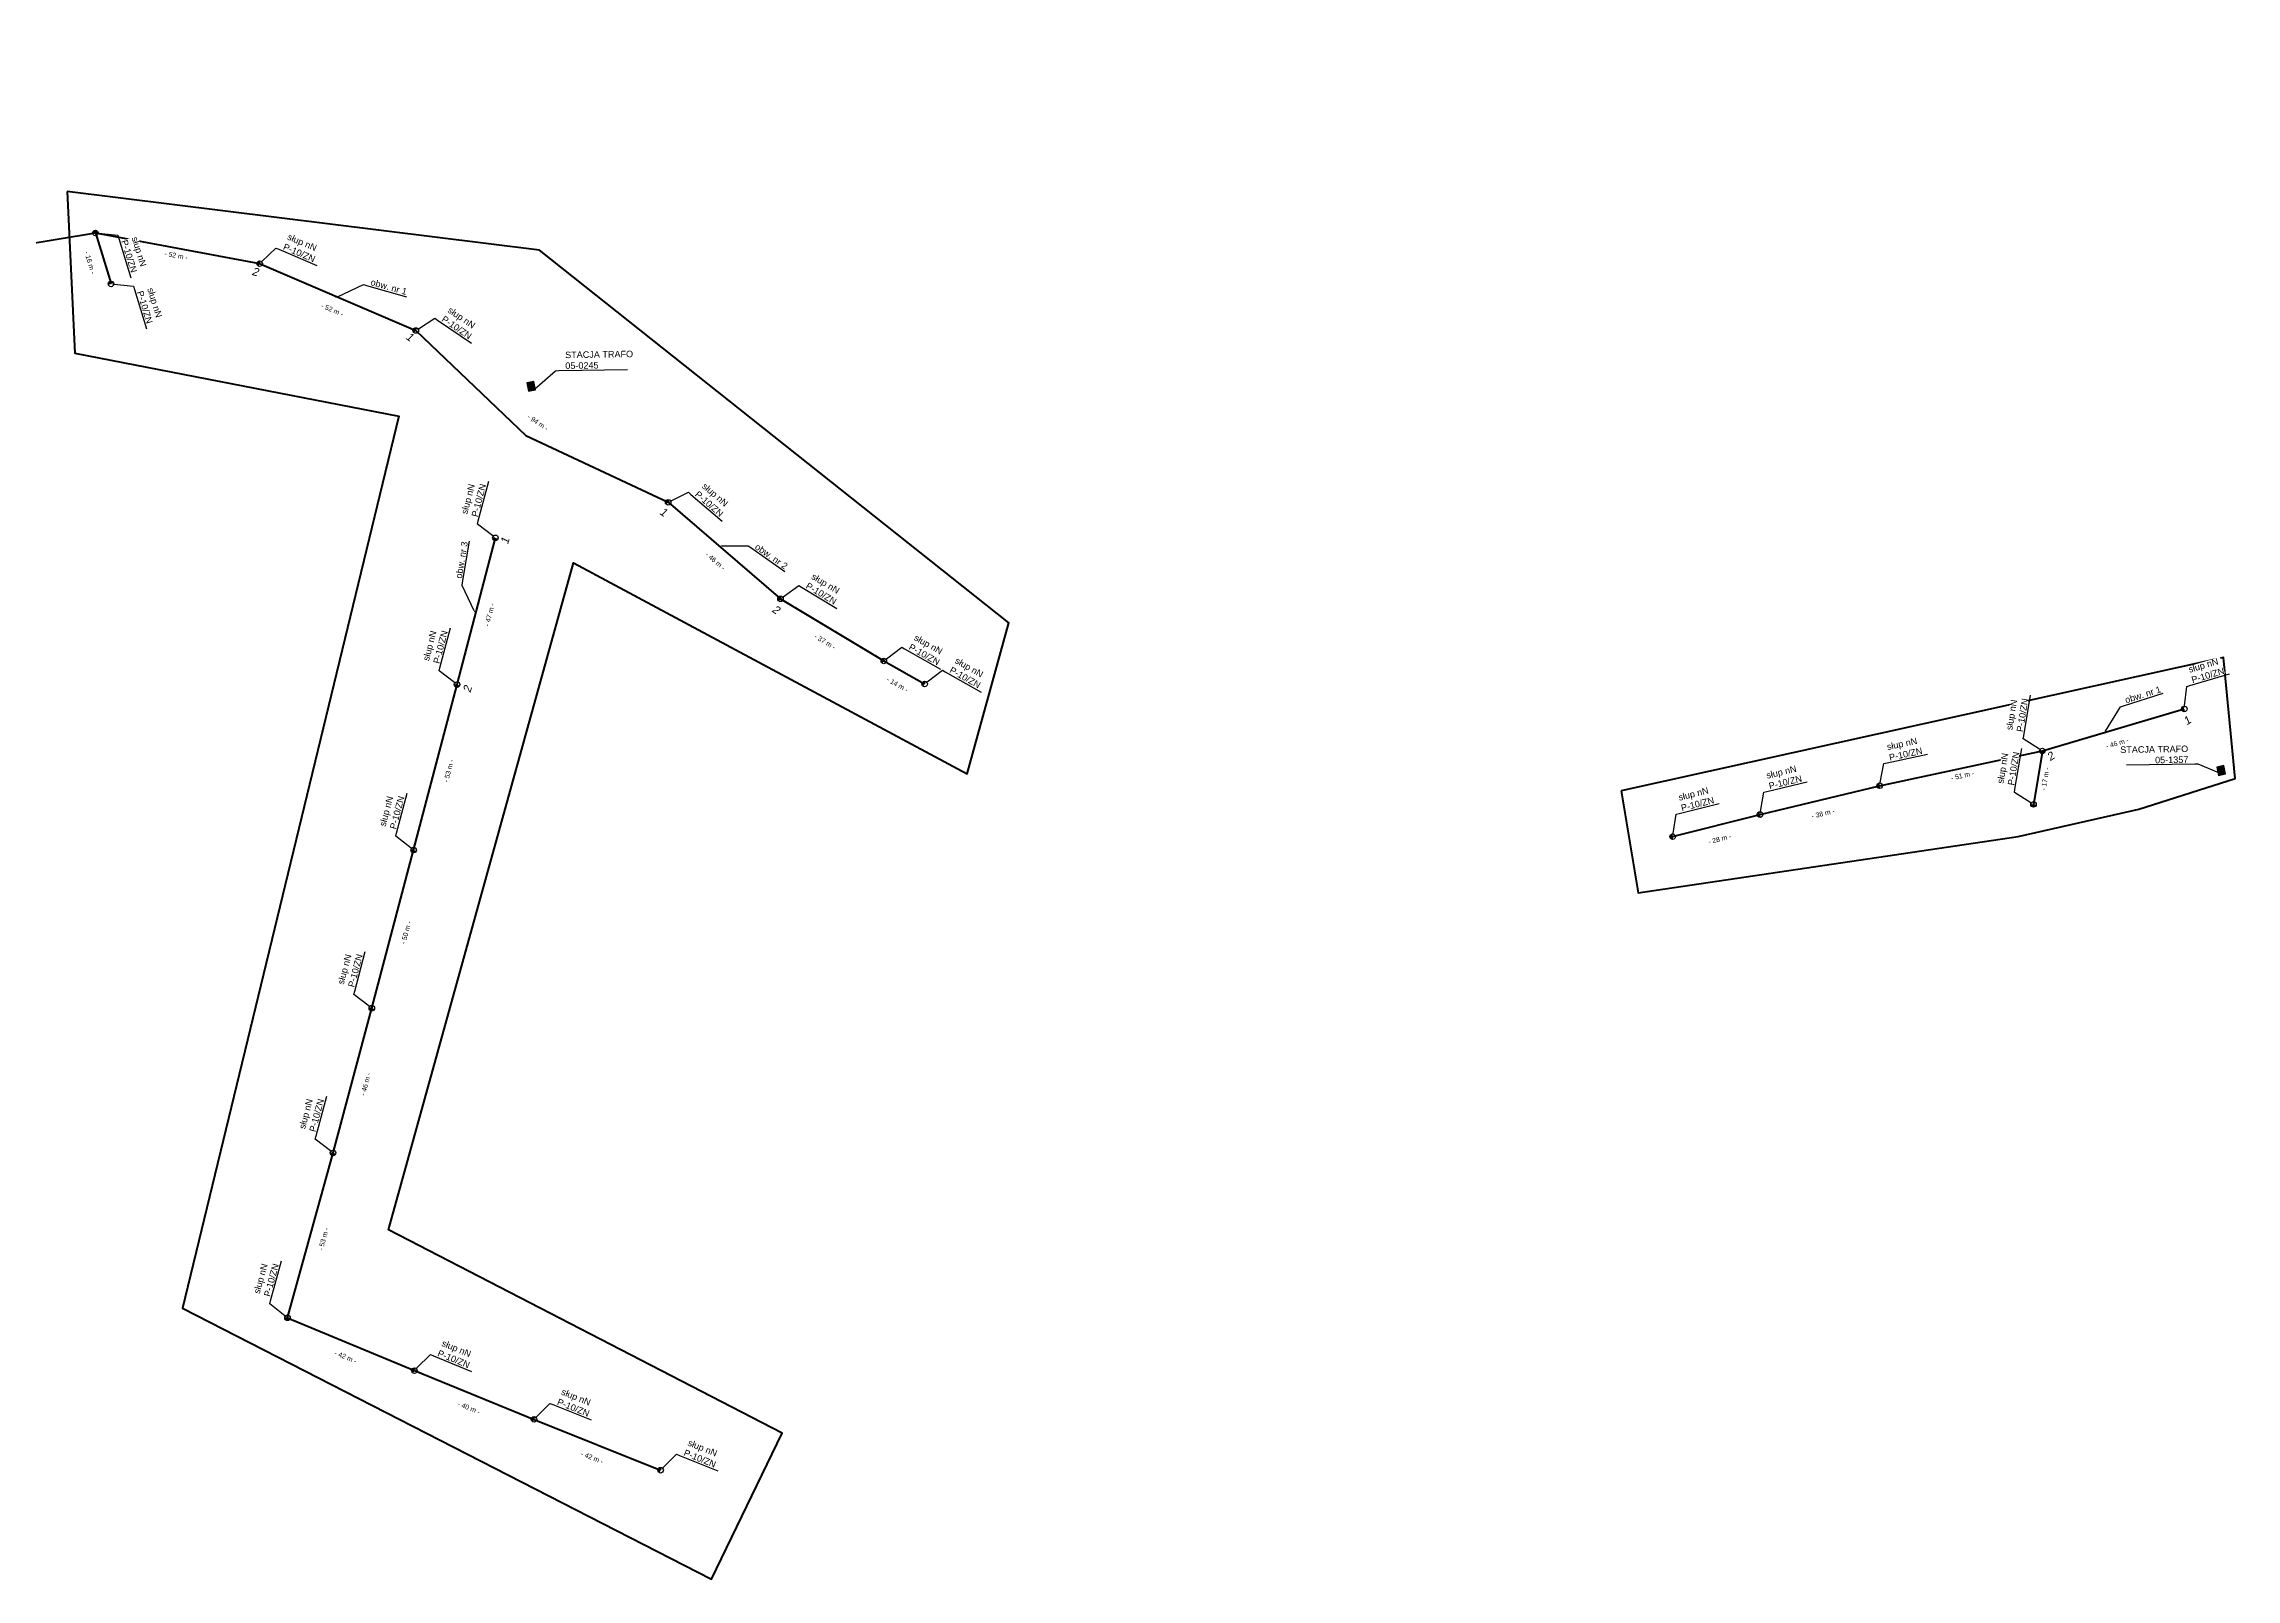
# Model space of a CAD drawing. Header units: metres. Extents: x 7531723 to 15066081, y 5784574 to 11569750.
# Drawn here: x 7535030 to 7535706, y 5784574 to 5785048 of the extents above; entities that cross this region are included whole.
import ezdxf
from ezdxf import colors
from ezdxf.entities.mleader import LeaderData, LeaderLine
from ezdxf.math import Vec2, Vec3

# ---------------------------------------------------------------- set-up
doc = ezdxf.new("R2010")
doc.units = ezdxf.units.M
for name, color, linetype, lineweight in [('!tele', 30, 'Continuous', 40), ('!trafo', 6, 'Continuous', 50), ('_MM LINIA Sn', 40, 'Continuous', 30), ('_numery', 7, 'Continuous', 40)]:
    doc.layers.add(name, color=color, linetype=linetype, lineweight=lineweight)
for name, color, linetype in [('!wymiary', 7, 'Continuous'), ('_MM opisy', 7, 'Continuous'), ('_MM slupy', 5, 'Continuous'), ('_mm trafo', 3, 'Continuous')]:
    doc.layers.add(name, color=color, linetype=linetype)
doc.layers.add('_arkusze model', color=7, linetype='Continuous', lineweight=50, plot=False)
doc.layers.get('0').off()
doc.styles.get("Standard").update_dxf_attribs({"font": 'arial.ttf'})
doc.dimstyles.new('opis linie', dxfattribs={"dimtxt": 1.5, "dimasz": 0.18, "dimexe": 0.18, "dimexo": 0.0625, "dimgap": 2.5, "dimtad": 4, "dimdec": 0, "dimzin": 0, "dimdsep": 46, "dimtxsty": 'Standard', "dimcen": 0.09, "dimse1": 1, "dimse2": 1, "dimsd1": 1, "dimsd2": 1, "dimclrt": 256, "dimadec": 0, "dimazin": 0, "dimtfac": 1, "dimtdec": 0, "dimtofl": 0, "dimtmove": 0, "dimatfit": 3, "dimfxl": 1, "dimtfill": 1, "dimtolj": 1, "dimtzin": 0, "dimarcsym": 0})

# ---------------------------------------------------------------- blocks, each defined once
blk = doc.blocks.new('trafo')
at = {"layer": '_mm trafo'}
h = blk.add_hatch(color=256, dxfattribs=at)
h.dxf.hatch_style = 1
h.paths.add_polyline_path([(-1.15, 1.02), (-0.52, -1.51), (1.64, -0.96), (1.01, 1.59)])
at = {"layer": '_MM LINIA Sn', "color": 2, "lineweight": 60}
for p, q in [((0.58, 0.02), (-0.43, 0.9)), ((-0.32, -0.23), (0.58, 0.02)), ((0.58, -0.92), (-0.32, -0.23)), ((0.55, -0.72), (0.41, -0.9)), ((0.41, -0.9), (0.58, -0.92)), ((0.58, -0.92), (0.55, -0.72))]:
    blk.add_line(p, q, dxfattribs=at)
at = {"layer": '_mm trafo', "flags": 128}
blk.add_lwpolyline([(-0.52, -1.52), (1.64, -0.96), (0.98, 1.58), (-1.17, 0.99), (-0.52, -1.52)], close=True, dxfattribs=at)
blk = doc.blocks.new('ZN')
at = {"layer": '_MM slupy', "transparency": 33554687}
h = blk.add_hatch(color=256, dxfattribs=at)
h.dxf.hatch_style = 1
h.paths.add_polyline_path([(0, -0.86), (0, 0.86, 1)])
at = {"layer": '_MM slupy'}
blk.add_circle((0, 0), 0.857, dxfattribs=at)
blk = doc.blocks.new('*D28')
at = {"layer": 'Defpoints', "color": 0}
for p in [(7535646, 5784829.72), (7535642.29, 5784813.4), (7535643.28, 5784813.24)]:
    blk.add_point(p, dxfattribs=at)
at = {"layer": '!wymiary', "insert": (7535646.86, 5784821.11), "char_height": 1.5, "attachment_point": 5, "rotation": 80.62791, "bg_fill": 3, "box_fill_scale": 1.1, "bg_fill_color": 9, "bg_fill_true_color": 13158600, "bg_fill_transparency": 0}
blk.add_mtext('\\A1;- 17 m -', dxfattribs=at)
blk = doc.blocks.new('*D29')
at = {"layer": 'Defpoints', "color": 0}
for p in [(7535558.97, 5784810.12), (7535559.21, 5784809.15), (7535532.01, 5784803.31)]:
    blk.add_point(p, dxfattribs=at)
at = {"layer": '!wymiary', "insert": (7535546.53, 5784802.58), "char_height": 1.5, "attachment_point": 5, "rotation": 14.17819, "bg_fill": 3, "box_fill_scale": 1.1, "bg_fill_color": 9, "bg_fill_true_color": 13158600, "bg_fill_transparency": 0}
blk.add_mtext('\\A1;- 28 m -', dxfattribs=at)
blk = doc.blocks.new('*D30')
at = {"layer": 'Defpoints', "color": 0}
for p in [(7535595.82, 5784819), (7535596.05, 5784818.03), (7535558.97, 5784810.12)]:
    blk.add_point(p, dxfattribs=at)
at = {"layer": '!wymiary', "insert": (7535578.39, 5784810.41), "char_height": 1.5, "attachment_point": 5, "rotation": 13.54723, "bg_fill": 3, "box_fill_scale": 1.1, "bg_fill_color": 9, "bg_fill_true_color": 13158600, "bg_fill_transparency": 0}
blk.add_mtext('\\A1;- 38 m -', dxfattribs=at)
blk = doc.blocks.new('*D31')
at = {"layer": 'Defpoints', "color": 0}
for p in [(7535645.79, 5784830.7), (7535646, 5784829.72), (7535595.82, 5784819)]:
    blk.add_point(p, dxfattribs=at)
at = {"layer": '!wymiary', "insert": (7535621.38, 5784822.14), "char_height": 1.5, "attachment_point": 5, "rotation": 12.05888, "bg_fill": 3, "box_fill_scale": 1.1, "bg_fill_color": 9, "bg_fill_true_color": 13158600, "bg_fill_transparency": 0}
blk.add_mtext('\\A1;- 51 m -', dxfattribs=at)
blk = doc.blocks.new('*D32')
at = {"layer": 'Defpoints', "color": 0}
for p in [(7535689.75, 5784842.69), (7535690.03, 5784841.73), (7535646, 5784829.72)]:
    blk.add_point(p, dxfattribs=at)
at = {"layer": '!wymiary', "insert": (7535669.09, 5784832.12), "char_height": 1.5, "attachment_point": 5, "rotation": 16.51283, "bg_fill": 3, "box_fill_scale": 1.1, "bg_fill_color": 9, "bg_fill_true_color": 13158600, "bg_fill_transparency": 0}
blk.add_mtext('\\A1;- 46 m -', dxfattribs=at)
blk = doc.blocks.new('*D35')
at = {"layer": 'Defpoints', "color": 0}
for p in [(7535045.75, 5784989.46), (7535049.61, 5784973.45), (7535050.57, 5784973.74)]:
    blk.add_point(p, dxfattribs=at)
at = {"layer": '!wymiary', "insert": (7535044.08, 5784980.35), "char_height": 1.5, "attachment_point": 5, "rotation": 287.03868, "bg_fill": 3, "box_fill_scale": 1.1, "bg_fill_color": 9, "bg_fill_true_color": 13158600, "bg_fill_transparency": 0}
blk.add_mtext('\\A1;- 16 m -', dxfattribs=at)
blk = doc.blocks.new('*D36')
at = {"layer": 'Defpoints', "color": 0}
for p in [(7535119.01, 5784705.78), (7535119.97, 5784705.51), (7535104.97, 5784654.93)]:
    blk.add_point(p, dxfattribs=at)
at = {"layer": '!wymiary', "insert": (7535116.1, 5784679.22), "char_height": 1.5, "attachment_point": 5, "rotation": 74.5613, "bg_fill": 3, "box_fill_scale": 1.1, "bg_fill_color": 9, "bg_fill_true_color": 13158600, "bg_fill_transparency": 0}
blk.add_mtext('\\A1;- 53 m -', dxfattribs=at)
blk = doc.blocks.new('*D37')
at = {"layer": 'Defpoints', "color": 0}
for p in [(7535130.97, 5784750.41), (7535131.93, 5784750.15), (7535119.01, 5784705.78)]:
    blk.add_point(p, dxfattribs=at)
at = {"layer": '!wymiary', "insert": (7535129.11, 5784726.99), "char_height": 1.5, "attachment_point": 5, "rotation": 75.00404, "bg_fill": 3, "box_fill_scale": 1.1, "bg_fill_color": 9, "bg_fill_true_color": 13158600, "bg_fill_transparency": 0}
blk.add_mtext('\\A1;- 46 m -', dxfattribs=at)
blk = doc.blocks.new('*D38')
at = {"layer": 'Defpoints', "color": 0}
for p in [(7535143.87, 5784799.16), (7535144.84, 5784798.91), (7535130.97, 5784750.41)]:
    blk.add_point(p, dxfattribs=at)
at = {"layer": '!wymiary', "insert": (7535141.54, 5784773.7), "char_height": 1.5, "attachment_point": 5, "rotation": 75.17397, "bg_fill": 3, "box_fill_scale": 1.1, "bg_fill_color": 9, "bg_fill_true_color": 13158600, "bg_fill_transparency": 0}
blk.add_mtext('\\A1;- 50 m -', dxfattribs=at)
blk = doc.blocks.new('*D39')
at = {"layer": 'Defpoints', "color": 0}
for p in [(7535157.26, 5784850.2), (7535158.23, 5784849.95), (7535143.87, 5784799.16)]:
    blk.add_point(p, dxfattribs=at)
at = {"layer": '!wymiary', "insert": (7535154.69, 5784823.6), "char_height": 1.5, "attachment_point": 5, "rotation": 75.30192, "bg_fill": 3, "box_fill_scale": 1.1, "bg_fill_color": 9, "bg_fill_true_color": 13158600, "bg_fill_transparency": 0}
blk.add_mtext('\\A1;- 53 m -', dxfattribs=at)
blk = doc.blocks.new('*D40')
at = {"layer": 'Defpoints', "color": 0}
for p in [(7535169.07, 5784895.44), (7535170.04, 5784895.19), (7535157.26, 5784850.2)]:
    blk.add_point(p, dxfattribs=at)
at = {"layer": '!wymiary', "insert": (7535167.28, 5784871.75), "char_height": 1.5, "attachment_point": 5, "rotation": 75.36665, "bg_fill": 3, "box_fill_scale": 1.1, "bg_fill_color": 9, "bg_fill_true_color": 13158600, "bg_fill_transparency": 0}
blk.add_mtext('\\A1;- 47 m -', dxfattribs=at)
blk = doc.blocks.new('*D41')
at = {"layer": 'Defpoints', "color": 0}
for p in [(7535104.97, 5784654.93), (7535143.7, 5784637.74), (7535144.09, 5784638.66)]:
    blk.add_point(p, dxfattribs=at)
at = {"layer": '!wymiary', "insert": (7535122.9, 5784642.87), "char_height": 1.5, "attachment_point": 5, "rotation": 337.41436, "bg_fill": 3, "box_fill_scale": 1.1, "bg_fill_color": 9, "bg_fill_true_color": 13158600, "bg_fill_transparency": 0}
blk.add_mtext('\\A1;- 42 m -', dxfattribs=at)
blk = doc.blocks.new('*D42')
at = {"layer": 'Defpoints', "color": 0}
for p in [(7535144.09, 5784638.66), (7535180.61, 5784622.7), (7535180.99, 5784623.62)]:
    blk.add_point(p, dxfattribs=at)
at = {"layer": '!wymiary', "insert": (7535160.93, 5784627.19), "char_height": 1.5, "attachment_point": 5, "rotation": 337.82774, "bg_fill": 3, "box_fill_scale": 1.1, "bg_fill_color": 9, "bg_fill_true_color": 13158600, "bg_fill_transparency": 0}
blk.add_mtext('\\A1;- 40 m -', dxfattribs=at)
blk = doc.blocks.new('*D43')
at = {"layer": 'Defpoints', "color": 0}
for p in [(7535180.99, 5784623.62), (7535219.62, 5784607.01), (7535220, 5784607.93)]:
    blk.add_point(p, dxfattribs=at)
at = {"layer": '!wymiary', "insert": (7535198.91, 5784611.83), "char_height": 1.5, "attachment_point": 5, "rotation": 338.08901, "bg_fill": 3, "box_fill_scale": 1.1, "bg_fill_color": 9, "bg_fill_true_color": 13158600, "bg_fill_transparency": 0}
blk.add_mtext('\\A1;- 42 m -', dxfattribs=at)
blk = doc.blocks.new('*D73')
at = {"layer": 'Defpoints', "color": 0}
for p in [(7535045.75, 5784989.46), (7535045.91, 5784988.47), (7534999.04, 5784981.8)]:
    blk.add_point(p, dxfattribs=at)
at = {"layer": '!wymiary', "insert": (7535023.08, 5784981.43), "char_height": 1.5, "attachment_point": 5, "rotation": 9.31687, "bg_fill": 3, "box_fill_scale": 1.1, "bg_fill_color": 9, "bg_fill_true_color": 13158600, "bg_fill_transparency": 0}
blk.add_mtext('\\A1;- 47 m -', dxfattribs=at)
blk = doc.blocks.new('*D74')
at = {"layer": 'Defpoints', "color": 0}
for p in [(7535045.75, 5784989.46), (7535096.58, 5784980.98), (7535096.4, 5784980)]:
    blk.add_point(p, dxfattribs=at)
at = {"layer": '!wymiary', "insert": (7535070.66, 5784982.5), "char_height": 1.5, "attachment_point": 5, "rotation": 349.42065, "bg_fill": 3, "box_fill_scale": 1.1, "bg_fill_color": 9, "bg_fill_true_color": 13158600, "bg_fill_transparency": 0}
blk.add_mtext('\\A1;- 52 m -', dxfattribs=at)
blk = doc.blocks.new('*D75')
at = {"layer": 'Defpoints', "color": 0}
for p in [(7535096.4, 5784980), (7535144.14, 5784958.47), (7535144.53, 5784959.39)]:
    blk.add_point(p, dxfattribs=at)
at = {"layer": '!wymiary', "insert": (7535118.79, 5784965.77), "char_height": 1.5, "attachment_point": 5, "rotation": 336.82196, "bg_fill": 3, "box_fill_scale": 1.1, "bg_fill_color": 9, "bg_fill_true_color": 13158600, "bg_fill_transparency": 0}
blk.add_mtext('\\A1;- 52 m -', dxfattribs=at)
blk = doc.blocks.new('*D76')
at = {"layer": 'Defpoints', "color": 0}
for p in [(7535144.53, 5784959.39), (7535222.35, 5784906.42), (7535222.91, 5784907.25)]:
    blk.add_point(p, dxfattribs=at)
at = {"layer": '!wymiary', "insert": (7535182.17, 5784931.03), "char_height": 1.5, "attachment_point": 5, "rotation": 325.75589, "bg_fill": 3, "box_fill_scale": 1.1, "bg_fill_color": 9, "bg_fill_true_color": 13158600, "bg_fill_transparency": 0}
blk.add_mtext('\\A1;- 94 m -', dxfattribs=at)
blk = doc.blocks.new('*D77')
at = {"layer": 'Defpoints', "color": 0}
for p in [(7535222.35, 5784906.42), (7535256.33, 5784875.87), (7535256.98, 5784876.63)]:
    blk.add_point(p, dxfattribs=at)
at = {"layer": '!wymiary', "insert": (7535236.88, 5784888.29), "char_height": 1.5, "attachment_point": 5, "rotation": 319.29667, "bg_fill": 3, "box_fill_scale": 1.1, "bg_fill_color": 9, "bg_fill_true_color": 13158600, "bg_fill_transparency": 0}
blk.add_mtext('\\A1;- 46 m -', dxfattribs=at)
blk = doc.blocks.new('*D78')
at = {"layer": 'Defpoints', "color": 0}
for p in [(7535256.98, 5784876.63), (7535288.3, 5784856.63), (7535288.82, 5784857.48)]:
    blk.add_point(p, dxfattribs=at)
at = {"layer": '!wymiary', "insert": (7535270.7, 5784863.4), "char_height": 1.5, "attachment_point": 5, "rotation": 328.97647, "bg_fill": 3, "box_fill_scale": 1.1, "bg_fill_color": 9, "bg_fill_true_color": 13158600, "bg_fill_transparency": 0}
blk.add_mtext('\\A1;- 37 m -', dxfattribs=at)
blk = doc.blocks.new('*D79')
at = {"layer": 'Defpoints', "color": 0}
for p in [(7535288.82, 5784857.48), (7535300.91, 5784849.52), (7535301.4, 5784850.39)]:
    blk.add_point(p, dxfattribs=at)
at = {"layer": '!wymiary', "insert": (7535293.02, 5784850.23), "char_height": 1.5, "attachment_point": 5, "rotation": 330.58822, "bg_fill": 3, "box_fill_scale": 1.1, "bg_fill_color": 9, "bg_fill_true_color": 13158600, "bg_fill_transparency": 0}
blk.add_mtext('\\A1;- 14 m -', dxfattribs=at)
blk = doc.blocks.new('q')
at = {"layer": '_MM slupy'}
blk.add_blockref('ZN', (0, 0), dxfattribs=at)
at = {"layer": '_MM opisy'}
ml = blk.add_multileader_mtext('Standard', dxfattribs=at)
ml.set_content('\\pxql;słup nN\\PP-10/ZN', color=256)
ml.set_leader_properties()
ml.build(insert=Vec2(0, 0))
ml.multileader.update_dxf_attribs({"has_text_frame": 1, "text_left_attachment_type": 5, "text_right_attachment_type": 5, "dogleg_length": 1, "arrow_head_size": 1})
ctx = ml.context
ctx.base_point, ctx.char_height, ctx.arrow_head_size, ctx.landing_gap_size, ctx.plane_origin = Vec3(3.71, 6.41), 2, 1, 1, Vec3(1.72, -1.42)
ctx.left_attachment, ctx.right_attachment = 5, 5
notes = []
notes.append((ctx, [(0, (1, 1, 0), (2.71, 6.41), (1, 0), 1, [(0, [(0, 0), (2.71, 6.41)], 0, [])])]))
ctx.mtext.insert, ctx.mtext.flow_direction = Vec3(4.71, 12.21), 5
ctx.mtext.has_bg_fill, ctx.mtext.bg_color, ctx.mtext.bg_scale_factor, ctx.mtext.bg_transparency, ctx.mtext.use_window_bg_color = 1, -1023410175, 1, 0, 1
for ctx, leaders in notes:
    for number, flags, end, landing, length, lines in leaders:
        leader = LeaderData()
        leader.index, (leader.has_last_leader_line, leader.has_dogleg_vector, leader.attachment_direction) = number, flags
        leader.last_leader_point, leader.dogleg_vector, leader.dogleg_length = Vec3(end), Vec3(landing), length
        for number, points, colour, breaks in lines:
            line = LeaderLine()
            line.index, line.vertices, line.color, line.breaks = number, Vec3.list(points), colors.encode_raw_color(colour), breaks
            leader.lines.append(line)
        ctx.leaders.append(leader)

msp = doc.modelspace()

# ---------------------------------------------------------------- linework, layer by layer
at = {"layer": '!tele', "elevation": 140.78}
msp.add_lwpolyline([(7534637.37, 5785047.79), (7534658.96, 5785045.44), (7534668.95, 5785031.24), (7534684.72, 5785033.16), (7534719.25, 5785039.27), (7534748.19, 5785033.65), (7534768.48, 5785029.72), (7534815.71, 5785009.45), (7534862.77, 5784992.73), (7534903.04, 5784989.46), (7534946.93, 5784985.66), (7534963.15, 5784984.38), (7534981.28, 5784983.19), (7534999.04, 5784981.8), (7535045.75, 5784989.46), (7535096.4, 5784980), (7535144.53, 5784959.39), (7535178.48, 5784927), (7535222.35, 5784906.42), (7535256.98, 5784876.63), (7535288.82, 5784857.48), (7535301.4, 5784850.39)], dxfattribs=at)
at = {"layer": '!tele'}
for points in [[(7535045.75, 5784989.46), (7535050.57, 5784973.74)], [(7535104.97, 5784654.93), (7535119.01, 5784705.78), (7535130.97, 5784750.41), (7535143.87, 5784799.16), (7535157.26, 5784850.2), (7535169.07, 5784895.44)], [(7535532.01, 5784803.31), (7535558.97, 5784810.12), (7535595.82, 5784819), (7535646, 5784829.72), (7535689.75, 5784842.69)], [(7535646, 5784829.72), (7535643.28, 5784813.24)], [(7535104.97, 5784654.93), (7535144.09, 5784638.66), (7535180.99, 5784623.62), (7535220, 5784607.93)]]:
    msp.add_lwpolyline(points, dxfattribs=at)
at = {"layer": '!trafo'}
for points in [[(7535037.1, 5785002.23), (7535039.43, 5784952.43), (7535139.32, 5784932.92), (7535072.62, 5784657.91), (7535235.74, 5784574.34), (7535257.44, 5784619.33), (7535136.1, 5784682.01), (7535193.16, 5784887.72), (7535314.49, 5784822.63), (7535327.35, 5784869.24), (7535182.71, 5784984.15)], [(7535516.17, 5784817.47), (7535521.34, 5784785.95), (7535638.5, 5784803.39), (7535675.78, 5784811.82), (7535705.4, 5784821.24), (7535701.87, 5784858.51)]]:
    msp.add_lwpolyline(points, close=True, dxfattribs=at)

# ---------------------------------------------------------------- block references
at = {"layer": '_arkusze model', "rotation": 357.3066721443945}
for p in [(7535179.85, 5784942.16), (7535700.88, 5784823.68)]:
    msp.add_blockref('trafo', p, dxfattribs=at)

# ---------------------------------------------------------------- next in the draw order: block references
for p, rotation in [((7535045.75, 5784989.46), 287.0386813090909), ((7535096.4, 5784980, 140.78), 336.8219566804812), ((7535144.53, 5784959.39, 140.78), 325.7558910549713), ((7535169.07, 5784895.44), 75.3666498855076), ((7535222.35, 5784906.42, 140.78), 319.296670951717), ((7535256.98, 5784876.63, 140.78), 328.9764705730871), ((7535157.26, 5784850.2), 75.3666498855076), ((7535288.82, 5784857.48, 140.78), 330.5882242254077), ((7535689.75, 5784842.69), 16.512833066073), ((7535646, 5784829.72), 80.62790729203294), ((7535595.82, 5784819), 12.05888287968807), ((7535558.97, 5784810.12), 13.54723086355046), ((7535143.87, 5784799.16), 75.30192311107228), ((7535532.01, 5784803.31), 14.17819060574154), ((7535130.97, 5784750.41), 75.17397228744947), ((7535119.01, 5784705.78), 75.00404393386644), ((7535104.97, 5784654.93), 74.5613017587926), ((7535144.09, 5784638.66), 337.8277362629604), ((7535180.99, 5784623.62), 338.0890138082293), ((7535220, 5784607.93), 338.0890138082293)]:
    msp.add_blockref('q', p, dxfattribs=dict(rotation=rotation))

# ---------------------------------------------------------------- next in the draw order: leaders
at = {"layer": '_mm trafo', "color": 3}
ml = msp.add_multileader_mtext('Standard', dxfattribs=at)
ml.set_content('STACJA TRAFO\\P05-0245', color=3)
ml.set_leader_properties()
ml.build(insert=Vec2(0, 0))
ml.multileader.update_dxf_attribs({"has_text_frame": 1, "text_left_attachment_type": 5, "text_right_attachment_type": 5, "dogleg_length": 1, "arrow_head_size": 1.5})
ctx = ml.context
ctx.base_point, ctx.char_height, ctx.arrow_head_size, ctx.plane_origin, ctx.plane_x_axis, ctx.plane_y_axis = Vec3(7535188.64, 5784947.01), 2, 1.5, Vec3(7535183.99, 5784910.07), Vec3(0.999891, 0.014731), Vec3(-0.014731, 0.999891)
ctx.left_attachment, ctx.right_attachment, ctx.attachment_type = 5, 5, 2
notes = []
notes.append((ctx, [(0, (1, 1, 0), (7535187.64, 5784947), (0.999891, 0.014731), 1, [(0, [(7535180.75, 5784940.88)], 0, [])])]))
ctx.mtext.insert, ctx.mtext.text_direction, ctx.mtext.rotation, ctx.mtext.flow_direction = Vec3(7535190.56, 5784952.86), Vec3(0.999891, 0.014731), 6.129723, 5
ctx.mtext.has_bg_fill, ctx.mtext.bg_color, ctx.mtext.bg_scale_factor, ctx.mtext.bg_transparency, ctx.mtext.use_window_bg_color = 1, -1073741824, 1, 0, 1
ml = msp.add_multileader_mtext('Standard', dxfattribs=at)
ml.set_content('STACJA TRAFO\\P05-1357', color=3)
ml.set_leader_properties()
ml.build(insert=Vec2(0, 0))
ml.multileader.update_dxf_attribs({"has_text_frame": 1, "text_left_attachment_type": 5, "text_right_attachment_type": 5, "dogleg_length": 1, "arrow_head_size": 1.5})
ctx = ml.context
ctx.base_point, ctx.char_height, ctx.arrow_head_size, ctx.plane_origin, ctx.plane_x_axis, ctx.plane_y_axis = Vec3(7535668.33, 5784825.25), 2, 1.5, Vec3(7535705.02, 5784791.58), Vec3(0.999891, 0.014731), Vec3(-0.014731, 0.999891)
ctx.left_attachment, ctx.right_attachment, ctx.text_align_type, ctx.attachment_type = 5, 5, 2, 2
notes.append((ctx, [(0, (1, 1, 0), (7535694.03, 5784825.63), (-0.999891, -0.014731), 1, [(0, [(7535701.78, 5784822.39)], 0, [])])]))
ctx.mtext.insert, ctx.mtext.text_direction, ctx.mtext.rotation, ctx.mtext.alignment, ctx.mtext.flow_direction = Vec3(7535690.94, 5784831.41), Vec3(0.999891, 0.014731), 6.129723, 3, 5
ctx.mtext.has_bg_fill, ctx.mtext.bg_color, ctx.mtext.bg_scale_factor, ctx.mtext.bg_transparency, ctx.mtext.use_window_bg_color = 1, -1073741824, 1, 0, 1
for ctx, leaders in notes:
    for number, flags, end, landing, length, lines in leaders:
        leader = LeaderData()
        leader.index, (leader.has_last_leader_line, leader.has_dogleg_vector, leader.attachment_direction) = number, flags
        leader.last_leader_point, leader.dogleg_vector, leader.dogleg_length = Vec3(end), Vec3(landing), length
        for number, points, colour, breaks in lines:
            line = LeaderLine()
            line.index, line.vertices, line.color, line.breaks = number, Vec3.list(points), colors.encode_raw_color(colour), breaks
            leader.lines.append(line)
        ctx.leaders.append(leader)

# ---------------------------------------------------------------- next in the draw order: block references
for p, rotation in [((7535050.57, 5784973.74), 287.0386813090909), ((7535301.4, 5784850.39, 140.78), 330.5882242254077), ((7535643.28, 5784813.24), 80.62790729203294)]:
    msp.add_blockref('q', p, dxfattribs=dict(rotation=rotation))

# ---------------------------------------------------------------- next in the draw order: dimensions: what is measured, and where the dimension line sits
at = {"layer": '!wymiary'}
for p1, p2, picture, middle in [((7535532.01, 5784803.31), (7535558.97, 5784810.12), '*D29', (7535546.53, 5784802.58)), ((7535104.97, 5784654.93), (7535119.01, 5784705.78), '*D36', (7535116.1, 5784679.22))]:
    dim = msp.add_aligned_dim(p1=p1, p2=p2, distance=-1, dimstyle='opis linie', override={"dimpost": '- <> m -'}, dxfattribs=at)
    dim.commit()
    dim.dimension.update_dxf_attribs({"geometry": picture, "text_midpoint": middle})

# ---------------------------------------------------------------- next in the draw order: dimensions: what is measured, and where the dimension line sits
for p1, p2, picture, middle in [((7535045.75, 5784989.46), (7535050.57, 5784973.74), '*D35', (7535044.08, 5784980.35)), ((7535646, 5784829.72), (7535643.28, 5784813.24), '*D28', (7535646.86, 5784821.11)), ((7535558.97, 5784810.12), (7535595.82, 5784819), '*D30', (7535578.39, 5784810.41)), ((7535119.01, 5784705.78), (7535130.97, 5784750.41), '*D37', (7535129.11, 5784726.99)), ((7535104.97, 5784654.93), (7535144.09, 5784638.66), '*D41', (7535122.9, 5784642.87))]:
    dim = msp.add_aligned_dim(p1=p1, p2=p2, distance=-1, dimstyle='opis linie', override={"dimpost": '- <> m -'}, dxfattribs=at)
    dim.commit()
    dim.dimension.update_dxf_attribs({"geometry": picture, "text_midpoint": middle})

# ---------------------------------------------------------------- next in the draw order: dimensions: what is measured, and where the dimension line sits
for p1, p2, distance, picture, middle in [((7534999.04, 5784981.8), (7535045.75, 5784989.46), -1, '*D73', (7535023.08, 5784981.43)), ((7535595.82, 5784819), (7535646, 5784829.72), 1, '*D31', (7535621.38, 5784822.14)), ((7535130.97, 5784750.41), (7535143.87, 5784799.16), -1, '*D38', (7535141.54, 5784773.7)), ((7535144.09, 5784638.66), (7535180.99, 5784623.62), -1, '*D42', (7535160.93, 5784627.19))]:
    dim = msp.add_aligned_dim(p1=p1, p2=p2, distance=distance, dimstyle='opis linie', override={"dimpost": '- <> m -'}, dxfattribs=at)
    dim.commit()
    dim.dimension.update_dxf_attribs({"geometry": picture, "text_midpoint": middle})

# ---------------------------------------------------------------- next in the draw order: dimensions: what is measured, and where the dimension line sits
for p1, p2, distance, picture, middle in [((7535045.75, 5784989.46), (7535096.4, 5784980), 1, '*D74', (7535070.66, 5784982.5)), ((7535143.87, 5784799.16), (7535157.26, 5784850.2), -1, '*D39', (7535154.69, 5784823.6)), ((7535646, 5784829.72), (7535689.75, 5784842.69), -1, '*D32', (7535669.09, 5784832.12)), ((7535180.99, 5784623.62), (7535220, 5784607.93), -1, '*D43', (7535198.91, 5784611.83))]:
    dim = msp.add_aligned_dim(p1=p1, p2=p2, distance=distance, dimstyle='opis linie', override={"dimpost": '- <> m -'}, dxfattribs=at)
    dim.commit()
    dim.dimension.update_dxf_attribs({"geometry": picture, "text_midpoint": middle})

# ---------------------------------------------------------------- next in the draw order: texts
at = {"layer": '_numery', "oblique": 10}
for s, p in [('1', (7535690.46, 5784837.54, 145.84)), ('2', (7535648.38, 5784826.52))]:
    msp.add_text(s, height=2.5, rotation=33.14743, dxfattribs=at).set_placement(p)

# ---------------------------------------------------------------- next in the draw order: dimensions: what is measured, and where the dimension line sits
at = {"layer": '!wymiary'}
for p1, p2, picture, middle in [((7535096.4, 5784980), (7535144.53, 5784959.39), '*D75', (7535118.79, 5784965.77)), ((7535157.26, 5784850.2), (7535169.07, 5784895.44), '*D40', (7535167.28, 5784871.75))]:
    dim = msp.add_aligned_dim(p1=p1, p2=p2, distance=-1, dimstyle='opis linie', override={"dimpost": '- <> m -'}, dxfattribs=at)
    dim.commit()
    dim.dimension.update_dxf_attribs({"geometry": picture, "text_midpoint": middle})

# ---------------------------------------------------------------- next in the draw order: leaders
at = {"layer": '_MM opisy', "color": 1}
ml = msp.add_multileader_mtext('Standard', dxfattribs=at)
ml.set_content('\\pxql;obw. nr 1', color=1)
ml.set_leader_properties()
ml.build(insert=Vec2(0, 0))
ml.multileader.update_dxf_attribs({"has_text_frame": 1, "text_left_attachment_type": 5, "text_right_attachment_type": 5, "dogleg_length": 1, "arrow_head_size": 1})
ctx = ml.context
ctx.base_point, ctx.char_height, ctx.arrow_head_size, ctx.landing_gap_size, ctx.plane_origin, ctx.plane_x_axis, ctx.plane_y_axis = Vec3(7535671.01, 5784843.68), 2, 1, 1, Vec3(7535673.98, 5784823.02), Vec3(0.952612, 0.304189), Vec3(-0.304189, 0.952612)
ctx.left_attachment, ctx.right_attachment = 5, 5
notes = []
notes.append((ctx, [(0, (1, 1, 0), (7535670.06, 5784843.38), (0.952612, 0.304189), 1, [(0, [(7535664.97, 5784835.02)], 0, [])])]))
ctx.mtext.insert, ctx.mtext.text_direction, ctx.mtext.flow_direction = Vec3(7535671.22, 5784846.31), Vec3(0.952612, 0.304189), 5
ctx.mtext.has_bg_fill, ctx.mtext.bg_color, ctx.mtext.bg_scale_factor, ctx.mtext.bg_transparency, ctx.mtext.use_window_bg_color = 1, -1023410175, 1, 0, 1
for ctx, leaders in notes:
    for number, flags, end, landing, length, lines in leaders:
        leader = LeaderData()
        leader.index, (leader.has_last_leader_line, leader.has_dogleg_vector, leader.attachment_direction) = number, flags
        leader.last_leader_point, leader.dogleg_vector, leader.dogleg_length = Vec3(end), Vec3(landing), length
        for number, points, colour, breaks in lines:
            line = LeaderLine()
            line.index, line.vertices, line.color, line.breaks = number, Vec3.list(points), colors.encode_raw_color(colour), breaks
            leader.lines.append(line)
        ctx.leaders.append(leader)

# ---------------------------------------------------------------- next in the draw order: texts
at = {"layer": '_numery', "oblique": 10}
for s, rotation, p in [('2', 344.38888, (7535093.77, 5784976.58)), ('1', 72.59897, (7535172.91, 5784893.26, 145.84)), ('2', 72.59897, (7535161.33, 5784847.52))]:
    msp.add_text(s, height=2.5, rotation=rotation, dxfattribs=at).set_placement(p)

# ---------------------------------------------------------------- next in the draw order: dimensions: what is measured, and where the dimension line sits
at = {"layer": '!wymiary'}
dim = msp.add_aligned_dim(p1=(7535144.53, 5784959.39), p2=(7535222.35, 5784906.42), distance=1, dimstyle='opis linie', override={"dimpost": '- <> m -'}, dxfattribs=at)
dim.commit()
dim.dimension.update_dxf_attribs({"geometry": '*D76', "text_midpoint": (7535182.17, 5784931.03)})

# ---------------------------------------------------------------- next in the draw order: leaders
at = {"layer": '_MM opisy', "color": 1}
ml = msp.add_multileader_mtext('Standard', dxfattribs=at)
ml.set_content('\\pxql;obw. nr 1', color=1)
ml.set_leader_properties()
ml.build(insert=Vec2(0, 0))
ml.multileader.update_dxf_attribs({"has_text_frame": 1, "text_left_attachment_type": 5, "text_right_attachment_type": 5, "dogleg_length": 1, "arrow_head_size": 1})
ctx = ml.context
ctx.base_point, ctx.char_height, ctx.arrow_head_size, ctx.landing_gap_size, ctx.plane_origin, ctx.plane_x_axis, ctx.plane_y_axis = Vec3(7535129.34, 5784973.28), 2, 1, 1, Vec3(7535120.43, 5784954.4), Vec3(0.962515, -0.271229), Vec3(0.271229, 0.962515)
ctx.left_attachment, ctx.right_attachment = 5, 5
notes = []
notes.append((ctx, [(0, (1, 1, 0), (7535128.37, 5784973.55), (0.962515, -0.271229), 1, [(0, [(7535119.52, 5784969.38)], 0, [])])]))
ctx.mtext.insert, ctx.mtext.text_direction, ctx.mtext.flow_direction = Vec3(7535130.96, 5784975.36), Vec3(0.962515, -0.271229), 5
ctx.mtext.has_bg_fill, ctx.mtext.bg_color, ctx.mtext.bg_scale_factor, ctx.mtext.bg_transparency, ctx.mtext.use_window_bg_color = 1, -1023410175, 1, 0, 1
ml = msp.add_multileader_mtext('Standard', dxfattribs=at)
ml.set_content('\\pxql;obw. nr 3', color=1)
ml.set_leader_properties()
ml.build(insert=Vec2(0, 0))
ml.multileader.update_dxf_attribs({"has_text_frame": 1, "text_left_attachment_type": 5, "text_right_attachment_type": 5, "dogleg_length": 1, "arrow_head_size": 1})
ctx = ml.context
ctx.base_point, ctx.char_height, ctx.arrow_head_size, ctx.landing_gap_size, ctx.plane_origin, ctx.plane_x_axis, ctx.plane_y_axis = Vec3(7535158.97, 5784881.73), 2, 1, 1, Vec3(7535178.69, 5784874.92), Vec3(0.165048, 0.986286), Vec3(-0.986286, 0.165048)
ctx.left_attachment, ctx.right_attachment = 5, 5
notes.append((ctx, [(0, (1, 1, 0), (7535158.8, 5784880.74), (0.165048, 0.986286), 1, [(0, [(7535163, 5784872.04)], 0, [])])]))
ctx.mtext.insert, ctx.mtext.text_direction, ctx.mtext.flow_direction = Vec3(7535156.72, 5784883.12), Vec3(0.165048, 0.986286), 5
ctx.mtext.has_bg_fill, ctx.mtext.bg_color, ctx.mtext.bg_scale_factor, ctx.mtext.bg_transparency, ctx.mtext.use_window_bg_color = 1, -1023410175, 1, 0, 1
for ctx, leaders in notes:
    for number, flags, end, landing, length, lines in leaders:
        leader = LeaderData()
        leader.index, (leader.has_last_leader_line, leader.has_dogleg_vector, leader.attachment_direction) = number, flags
        leader.last_leader_point, leader.dogleg_vector, leader.dogleg_length = Vec3(end), Vec3(landing), length
        for number, points, colour, breaks in lines:
            line = LeaderLine()
            line.index, line.vertices, line.color, line.breaks = number, Vec3.list(points), colors.encode_raw_color(colour), breaks
            leader.lines.append(line)
        ctx.leaders.append(leader)

# ---------------------------------------------------------------- next in the draw order: texts
at = {"layer": '_numery', "oblique": 10}
msp.add_text('1', height=2.5, rotation=324.94884, dxfattribs=at).set_placement((7535141.19, 5784956.99, 145.84))

# ---------------------------------------------------------------- next in the draw order: dimensions: what is measured, and where the dimension line sits
at = {"layer": '!wymiary'}
dim = msp.add_aligned_dim(p1=(7535222.35, 5784906.42), p2=(7535256.98, 5784876.63), distance=-1, dimstyle='opis linie', override={"dimpost": '- <> m -'}, dxfattribs=at)
dim.commit()
dim.dimension.update_dxf_attribs({"geometry": '*D77', "text_midpoint": (7535236.88, 5784888.29)})

# ---------------------------------------------------------------- next in the draw order: texts
at = {"layer": '_numery', "oblique": 10}
msp.add_text('1', height=2.5, rotation=324.94884, dxfattribs=at).set_placement((7535219.42, 5784902.96))

# ---------------------------------------------------------------- next in the draw order: dimensions: what is measured, and where the dimension line sits
at = {"layer": '!wymiary'}
dim = msp.add_aligned_dim(p1=(7535256.98, 5784876.63), p2=(7535288.82, 5784857.48), distance=-1, dimstyle='opis linie', override={"dimpost": '- <> m -'}, dxfattribs=at)
dim.commit()
dim.dimension.update_dxf_attribs({"geometry": '*D78', "text_midpoint": (7535270.7, 5784863.4)})

# ---------------------------------------------------------------- next in the draw order: leaders
at = {"layer": '_MM opisy', "color": 1}
ml = msp.add_multileader_mtext('Standard', dxfattribs=at)
ml.set_content('\\pxql;obw. nr 2', color=1)
ml.set_leader_properties()
ml.build(insert=Vec2(0, 0))
ml.multileader.update_dxf_attribs({"has_text_frame": 1, "text_left_attachment_type": 5, "text_right_attachment_type": 5, "dogleg_length": 1, "arrow_head_size": 1})
ctx = ml.context
ctx.base_point, ctx.char_height, ctx.arrow_head_size, ctx.landing_gap_size, ctx.plane_origin, ctx.plane_x_axis, ctx.plane_y_axis = Vec3(7535247.8, 5784892.44), 2, 1, 1, Vec3(7535233.12, 5784877.6), Vec3(0.817495, -0.575936), Vec3(0.575936, 0.817495)
ctx.left_attachment, ctx.right_attachment = 5, 5
notes = []
notes.append((ctx, [(0, (1, 1, 0), (7535246.98, 5784893.01), (0.817495, -0.575936), 1, [(0, [(7535237.98, 5784892.97)], 0, [])])]))
ctx.mtext.insert, ctx.mtext.text_direction, ctx.mtext.flow_direction = Vec3(7535250.03, 5784893.86), Vec3(0.817495, -0.575936), 5
ctx.mtext.has_bg_fill, ctx.mtext.bg_color, ctx.mtext.bg_scale_factor, ctx.mtext.bg_transparency, ctx.mtext.use_window_bg_color = 1, -1023410175, 1, 0, 1
for ctx, leaders in notes:
    for number, flags, end, landing, length, lines in leaders:
        leader = LeaderData()
        leader.index, (leader.has_last_leader_line, leader.has_dogleg_vector, leader.attachment_direction) = number, flags
        leader.last_leader_point, leader.dogleg_vector, leader.dogleg_length = Vec3(end), Vec3(landing), length
        for number, points, colour, breaks in lines:
            line = LeaderLine()
            line.index, line.vertices, line.color, line.breaks = number, Vec3.list(points), colors.encode_raw_color(colour), breaks
            leader.lines.append(line)
        ctx.leaders.append(leader)

# ---------------------------------------------------------------- next in the draw order: texts
at = {"layer": '_numery', "oblique": 10}
msp.add_text('2', height=2.5, rotation=324.94884, dxfattribs=at).set_placement((7535254.08, 5784872.87))

# ---------------------------------------------------------------- next in the draw order: dimensions: what is measured, and where the dimension line sits
at = {"layer": '!wymiary'}
dim = msp.add_aligned_dim(p1=(7535288.82, 5784857.48), p2=(7535301.4, 5784850.39), distance=-1, dimstyle='opis linie', override={"dimpost": '- <> m -'}, dxfattribs=at)
dim.commit()
dim.dimension.update_dxf_attribs({"geometry": '*D79', "text_midpoint": (7535293.02, 5784850.23)})

doc.saveas('drawing.dxf')
